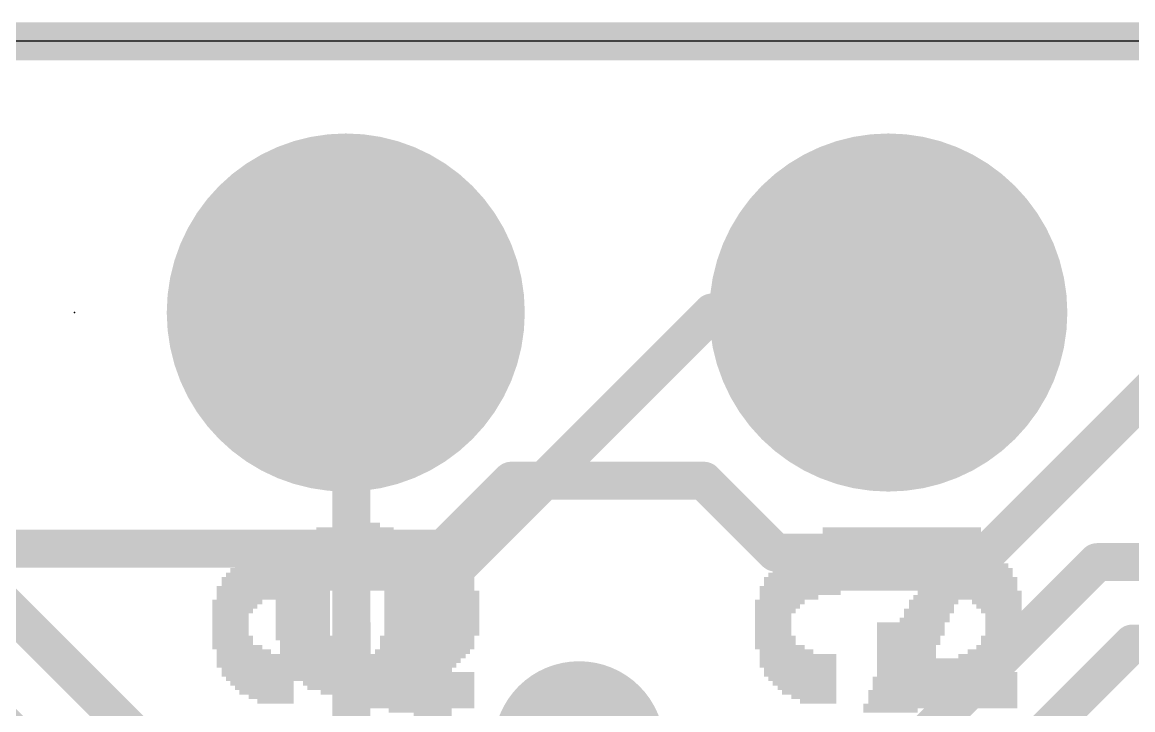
# Model space of a CAD drawing. Extents: x -0.1 to 35.6, y -0.1 to 17.9.
# Drawn here: x 17.54 to 22.73, y 14.65 to 17.87 of the extents above; entities that cross this region are included whole.
import ezdxf

# ---------------------------------------------------------------- set-up
doc = ezdxf.new("R2010")
doc.units = 0
for name, color, linetype in [('1', 12, 'CONTINUOUS'), ('16', 5, 'CONTINUOUS'), ('17', 110, 'CONTINUOUS'), ('18', 110, 'CONTINUOUS'), ('20', 53, 'CONTINUOUS'), ('200', 40, 'CONTINUOUS'), ('201', 6, 'CONTINUOUS'), ('23', 40, 'CONTINUOUS')]:
    doc.layers.add(name, color=color, linetype=linetype)

# ---------------------------------------------------------------- blocks, each defined once
blk = doc.blocks.new('ROUNDP')
at = {"const_width": 0.5}
blk.add_lwpolyline([(0, -0.25, 1), (0, 0.25, 1), (0, -0.25)], format="xyb", dxfattribs=at)
blk = doc.blocks.new('RECT')
blk.add_solid([(-0.5, -0.5), (0.5, -0.5), (-0.5, 0.5), (0.5, 0.5)])
blk = doc.blocks.new('ROUNDV')
at = {"const_width": 0.5}
blk.add_lwpolyline([(0, -0.25, 1), (0, 0.25, 1), (0, -0.25)], format="xyb", dxfattribs=at)

msp = doc.modelspace()

# ---------------------------------------------------------------- linework, layer by layer
at = {"layer": '1', "const_width": 0.1778}
for points in [[(35.56, 17.78), (0, 17.78)], [(19.05, 16.51), (19.0754, 16.4846)], [(20.7645, 16.51), (19.4564, 15.2019)], [(20.7645, 16.51), (21.59, 16.51)], [(19.0754, 16.4846), (19.0754, 14.0618)], [(19.0915, 13.5069), (16.51, 16.0884)], [(18.6934, 13.3427), (16.6944, 15.3416)], [(21.7391, 14.5128), (22.5679, 15.3416)], [(22.5679, 15.3416), (24.6512, 15.3416)], [(19.4564, 15.2019), (19.4564, 14.2196)], [(22.1391, 14.3667), (22.733, 14.9606)], [(22.733, 14.9606), (24.809, 14.9606)]]:
    msp.add_lwpolyline(points, dxfattribs=at)
at = {"layer": '1', "const_width": 0.0889}
for points in [[(19.0814, 16.5414, 1), (19.0186, 16.4786)], [(20.7645, 16.5545, 1), (20.7645, 16.4656)], [(20.7959, 16.4786, 1), (20.7331, 16.5414)], [(21.59, 16.4656, 1), (21.59, 16.5545)], [(19.1199, 16.4846, 1), (19.031, 16.4846)], [(19.044, 16.4532, 1), (19.1068, 16.516)], [(22.5679, 15.3861, 1), (22.5679, 15.2972)], [(22.5993, 15.3102, 1), (22.5365, 15.373)], [(19.5009, 15.2019, 1), (19.412, 15.2019)], [(19.425, 15.2333, 1), (19.4878, 15.1705)], [(22.733, 15.0051, 1), (22.733, 14.9162)], [(22.7644, 14.9292, 1), (22.7016, 14.992)]]:
    msp.add_lwpolyline(points, format="xyb", dxfattribs=at)
at = {"layer": '16', "const_width": 0.1778}
for points in [[(35.56, 17.78), (0, 17.78)], [(22.0536, 15.3861), (23.1775, 16.51)], [(19.5077, 15.4051), (19.8252, 15.7226)], [(19.8252, 15.7226), (20.7264, 15.7226)], [(20.7264, 15.7226), (21.063, 15.3861)], [(16.6434, 15.4051), (19.5077, 15.4051)], [(21.063, 15.3861), (22.0536, 15.3861)]]:
    msp.add_lwpolyline(points, dxfattribs=at)
at = {"layer": '16', "const_width": 0.0889}
for points in [[(19.8252, 15.767, 1), (19.8252, 15.6782)], [(19.8566, 15.6912, 1), (19.7937, 15.754)], [(20.7578, 15.754, 1), (20.695, 15.6912)], [(20.7264, 15.6782, 1), (20.7264, 15.767)], [(19.5077, 15.3607, 1), (19.5077, 15.4496)], [(19.4762, 15.4365, 1), (19.5391, 15.3737)], [(21.063, 15.4305, 1), (21.063, 15.3416)], [(21.0315, 15.3546, 1), (21.0944, 15.4175)], [(22.0221, 15.4175, 1), (22.085, 15.3546)], [(22.0536, 15.3416, 1), (22.0536, 15.4305)]]:
    msp.add_lwpolyline(points, format="xyb", dxfattribs=at)
at = {"layer": '20'}
msp.add_line((34.29, 17.78), (1.27, 17.78), dxfattribs=at)
at = {"layer": '23'}
msp.add_point((17.78, 16.51), dxfattribs=at)

# ---------------------------------------------------------------- block references
at = {"layer": '17', "xscale": 1.6764, "yscale": 1.6764, "rotation": 90}
for p in [(19.05, 16.51), (19.05, 16.51), (21.59, 16.51), (21.59, 16.51)]:
    msp.add_blockref('ROUNDP', p, dxfattribs=at)
at = {"layer": '18', "xscale": 0.8001, "yscale": 0.8001}
msp.add_blockref('ROUNDV', (20.1422, 14.4777), dxfattribs=at)
msp.add_blockref('ROUNDV', (20.1422, 14.4777), dxfattribs=at)
at = {"layer": '200'}
for p, xscale, yscale in [((19.0932, 15.494), 0.3607, 0.0213), ((19.1033, 15.5152), 0.2134, 0.0211), ((21.6535, 15.494), 0.7417, 0.0213), ((19.0932, 15.4517), 0.4877, 0.0211), ((19.0919, 15.4728), 0.4445, 0.0211), ((21.6535, 15.4728), 0.7417, 0.0211), ((21.6535, 15.4517), 0.7417, 0.0211), ((19.0932, 15.3882), 0.6147, 0.0211), ((19.0919, 15.4093), 0.5715, 0.0211), ((19.0932, 15.4305), 0.5283, 0.0213), ((21.6535, 15.4305), 0.7417, 0.0213), ((21.6535, 15.4093), 0.7417, 0.0211), ((21.6535, 15.3882), 0.7417, 0.0211), ((18.9027, 15.3458), 0.2743, 0.0211), ((19.1033, 15.367), 0.635, 0.0213), ((19.2837, 15.3458), 0.2743, 0.0211), ((21.6535, 15.367), 0.7417, 0.0213), ((21.6535, 15.3458), 0.7417, 0.0211), ((18.8697, 15.3035), 0.254, 0.0213), ((18.8697, 15.2823), 0.254, 0.0211), ((18.8925, 15.3247), 0.254, 0.0211), ((19.3142, 15.3247), 0.254, 0.0211), ((19.3256, 15.3035), 0.2311, 0.0213), ((19.3256, 15.2823), 0.2311, 0.0211), ((21.6433, 15.3035), 0.7214, 0.0213), ((21.6535, 15.3247), 0.7417, 0.0211), ((21.8872, 15.2823), 0.2337, 0.0211), ((18.8697, 15.2612), 0.254, 0.0211), ((18.8595, 15.24), 0.2337, 0.0213), ((19.337, 15.2612), 0.254, 0.0211), ((19.3472, 15.24), 0.2337, 0.0213), ((21.8554, 15.24), 0.2108, 0.0213), ((21.8758, 15.2612), 0.2108, 0.0211), ((18.8493, 15.2188), 0.254, 0.0211), ((18.8493, 15.1977), 0.254, 0.0211), ((18.8493, 15.1765), 0.254, 0.0213), ((19.3472, 15.2188), 0.2337, 0.0211), ((19.3472, 15.1977), 0.2337, 0.0211), ((19.3472, 15.1765), 0.2337, 0.0213), ((21.8123, 15.1765), 0.2108, 0.0213), ((21.8338, 15.1977), 0.2134, 0.0211), ((21.844, 15.2188), 0.2337, 0.0211), ((18.8493, 15.1553), 0.254, 0.0211), ((18.8493, 15.1342), 0.254, 0.0211), ((19.3573, 15.1553), 0.254, 0.0211), ((19.3573, 15.1342), 0.254, 0.0211), ((21.7919, 15.1342), 0.2108, 0.0211), ((21.8021, 15.1553), 0.2311, 0.0211), ((18.8493, 15.113), 0.254, 0.0213), ((18.8493, 15.0918), 0.254, 0.0211), ((18.8493, 15.0707), 0.254, 0.0211), ((19.3573, 15.113), 0.254, 0.0213), ((19.3573, 15.0918), 0.254, 0.0211), ((19.3573, 15.0707), 0.254, 0.0211), ((21.7602, 15.0707), 0.2337, 0.0211), ((21.7703, 15.0918), 0.2134, 0.0211), ((21.7805, 15.113), 0.2337, 0.0213), ((18.8493, 15.0495), 0.254, 0.0213), ((18.8493, 15.0283), 0.254, 0.0211), ((19.3573, 15.0495), 0.254, 0.0213), ((19.3573, 15.0283), 0.254, 0.0211), ((21.7386, 15.0283), 0.2311, 0.0211), ((21.7488, 15.0495), 0.2108, 0.0213), ((18.8493, 15.0072), 0.254, 0.0211), ((18.8595, 14.986), 0.2743, 0.0213), ((18.8697, 14.9648), 0.254, 0.0211), ((19.3472, 14.986), 0.2743, 0.0213), ((19.3472, 14.9648), 0.2743, 0.0211), ((19.3573, 15.0072), 0.254, 0.0211), ((21.717, 14.986), 0.2337, 0.0213), ((21.717, 14.9648), 0.2337, 0.0211), ((21.7386, 15.0072), 0.2311, 0.0211), ((18.8697, 14.9437), 0.254, 0.0211), ((18.8811, 14.9225), 0.2769, 0.0213), ((19.3358, 14.9225), 0.2972, 0.0213), ((19.3472, 14.9437), 0.2743, 0.0211), ((21.6967, 14.9437), 0.2337, 0.0211), ((21.6967, 14.9225), 0.2337, 0.0213), ((18.8912, 14.9013), 0.2972, 0.0211), ((19.1249, 14.8802), 0.7188, 0.0211), ((19.3256, 14.9013), 0.3175, 0.0211), ((21.6865, 14.9013), 0.254, 0.0211), ((21.6751, 14.8802), 0.2311, 0.0211), ((19.1249, 14.859), 0.7188, 0.0213), ((19.1351, 14.8378), 0.6985, 0.0211), ((19.1453, 14.8167), 0.6782, 0.0211), ((21.6637, 14.859), 0.254, 0.0213), ((21.6535, 14.8378), 0.2337, 0.0211), ((21.6535, 14.8167), 0.2337, 0.0211), ((19.0183, 14.7955), 0.4242, 0.0213), ((19.0297, 14.7743), 0.3607, 0.0211), ((19.3675, 14.7955), 0.2337, 0.0213), ((19.3675, 14.7743), 0.2337, 0.0211), ((21.6433, 14.7955), 0.254, 0.0213), ((21.6332, 14.7743), 0.2337, 0.0211), ((19.0183, 14.7532), 0.2972, 0.0211), ((19.0183, 14.732), 0.1702, 0.0213), ((19.3675, 14.7532), 0.2337, 0.0211), ((19.3675, 14.732), 0.2337, 0.0213), ((19.3675, 14.7108), 0.2337, 0.0211), ((21.623, 14.732), 0.254, 0.0213), ((21.623, 14.7108), 0.254, 0.0211), ((21.6332, 14.7532), 0.2337, 0.0211), ((19.3573, 14.6685), 0.2134, 0.0213), ((19.3675, 14.6897), 0.2337, 0.0211), ((21.6002, 14.6685), 0.254, 0.0213), ((21.6116, 14.6897), 0.2311, 0.0211), ((19.3573, 14.6473), 0.2134, 0.0211), ((21.6002, 14.6473), 0.254, 0.0211)]:
    msp.add_blockref('RECT', p, dxfattribs=dict(at, xscale=xscale, yscale=yscale))
at = {"layer": '201', "rotation": 180}
for p, xscale, yscale in [((19.0602, 15.4517), 0.4674, 0.0211), ((21.6002, 15.4517), 0.4674, 0.0211), ((19.0703, 15.3882), 0.9093, 0.0211), ((19.0716, 15.4093), 0.8255, 0.0211), ((19.0716, 15.4305), 0.6985, 0.0213), ((21.6103, 15.3882), 0.9093, 0.0211), ((21.6116, 15.4093), 0.8255, 0.0211), ((21.6116, 15.4305), 0.6985, 0.0213), ((19.0703, 15.3458), 1.0363, 0.0211), ((19.0703, 15.367), 0.9957, 0.0213), ((21.6103, 15.3458), 1.0363, 0.0211), ((21.6103, 15.367), 0.9957, 0.0213), ((19.0602, 15.2823), 1.143, 0.0211), ((19.0703, 15.3035), 1.1227, 0.0213), ((19.0716, 15.3247), 1.0795, 0.0211), ((21.6002, 15.2823), 1.143, 0.0211), ((21.6103, 15.3035), 1.1227, 0.0213), ((21.6116, 15.3247), 1.0795, 0.0211), ((19.0602, 15.2612), 1.1836, 0.0211), ((19.0602, 15.24), 1.1836, 0.0213), ((21.6014, 15.2612), 1.1862, 0.0211), ((21.6014, 15.24), 1.1862, 0.0213), ((19.0487, 15.2188), 1.2065, 0.0211), ((18.636, 15.1977), 0.381, 0.0211), ((18.5839, 15.1765), 0.2769, 0.0213), ((19.4742, 15.1977), 0.4013, 0.0211), ((19.5263, 15.1765), 0.2972, 0.0213), ((21.1773, 15.1977), 0.3785, 0.0211), ((21.5913, 15.2188), 1.2065, 0.0211), ((21.1252, 15.1765), 0.2743, 0.0213), ((22.0129, 15.1977), 0.4039, 0.0211), ((22.0663, 15.1765), 0.2972, 0.0213), ((18.542, 15.1553), 0.2337, 0.0211), ((18.5306, 15.1342), 0.2108, 0.0211), ((19.558, 15.1553), 0.2337, 0.0211), ((19.5682, 15.1342), 0.2134, 0.0211), ((21.082, 15.1553), 0.2337, 0.0211), ((21.0706, 15.1342), 0.2108, 0.0211), ((22.098, 15.1553), 0.2337, 0.0211), ((22.1082, 15.1342), 0.2134, 0.0211), ((18.5204, 15.113), 0.1905, 0.0213), ((18.5102, 15.0918), 0.1702, 0.0211), ((18.5102, 15.0707), 0.1702, 0.0211), ((19.5796, 15.113), 0.1905, 0.0213), ((19.5898, 15.0918), 0.1702, 0.0211), ((19.5898, 15.0707), 0.1702, 0.0211), ((21.0604, 15.113), 0.1905, 0.0213), ((21.0503, 15.0918), 0.1702, 0.0211), ((21.0503, 15.0707), 0.1702, 0.0211), ((22.1196, 15.113), 0.1905, 0.0213), ((22.1298, 15.0918), 0.1702, 0.0211), ((22.1298, 15.0707), 0.1702, 0.0211), ((18.5102, 15.0495), 0.1702, 0.0213), ((18.5102, 15.0283), 0.1702, 0.0211), ((19.0817, 15.0495), 0.1702, 0.0213), ((19.0817, 15.0283), 0.1702, 0.0211), ((19.5898, 15.0495), 0.1702, 0.0213), ((19.5898, 15.0283), 0.1702, 0.0211), ((21.0503, 15.0495), 0.1702, 0.0213), ((21.0503, 15.0283), 0.1702, 0.0211), ((21.6218, 15.0495), 0.1702, 0.0213), ((21.6218, 15.0283), 0.1702, 0.0211), ((22.1298, 15.0495), 0.1702, 0.0213), ((22.1298, 15.0283), 0.1702, 0.0211), ((18.5102, 15.0072), 0.1702, 0.0211), ((18.5204, 14.986), 0.1905, 0.0213), ((18.5204, 14.9648), 0.1905, 0.0211), ((19.0817, 15.0072), 0.1702, 0.0211), ((19.0817, 14.986), 0.1702, 0.0213), ((19.0817, 14.9648), 0.1702, 0.0211), ((19.5682, 14.986), 0.1676, 0.0213), ((19.5682, 14.9648), 0.1676, 0.0211), ((19.5898, 15.0072), 0.1702, 0.0211), ((21.0503, 15.0072), 0.1702, 0.0211), ((21.0604, 14.986), 0.1905, 0.0213), ((21.0604, 14.9648), 0.1905, 0.0211), ((21.6218, 15.0072), 0.1702, 0.0211), ((21.6218, 14.986), 0.1702, 0.0213), ((21.6218, 14.9648), 0.1702, 0.0211), ((22.1094, 14.986), 0.1702, 0.0213), ((22.1094, 14.9648), 0.1702, 0.0211), ((22.1298, 15.0072), 0.1702, 0.0211), ((18.542, 14.9437), 0.2337, 0.0211), ((18.5725, 14.9225), 0.254, 0.0213), ((19.0817, 14.9437), 0.1702, 0.0211), ((19.0817, 14.9225), 0.1702, 0.0213), ((19.5263, 14.9225), 0.2108, 0.0213), ((19.5567, 14.9437), 0.1905, 0.0211), ((21.082, 14.9437), 0.2337, 0.0211), ((21.1137, 14.9225), 0.2515, 0.0213), ((21.6218, 14.9437), 0.1702, 0.0211), ((21.6218, 14.9225), 0.1702, 0.0213), ((22.0663, 14.9225), 0.2108, 0.0213), ((22.098, 14.9437), 0.193, 0.0211), ((18.6258, 14.9013), 0.3607, 0.0211), ((18.6258, 14.8802), 0.3607, 0.0211), ((19.0817, 14.9013), 0.1702, 0.0211), ((19.2926, 14.8802), 0.5918, 0.0211), ((19.4945, 14.9013), 0.2337, 0.0211), ((21.1671, 14.9013), 0.3581, 0.0211), ((21.1671, 14.8802), 0.3581, 0.0211), ((21.6218, 14.9013), 0.1702, 0.0211), ((21.8326, 14.8802), 0.5918, 0.0211), ((22.0345, 14.9013), 0.2337, 0.0211), ((18.6258, 14.859), 0.3607, 0.0213), ((18.6373, 14.8378), 0.3378, 0.0211), ((18.6373, 14.8167), 0.3378, 0.0211), ((19.2824, 14.859), 0.5715, 0.0213), ((19.2722, 14.8378), 0.5512, 0.0211), ((19.3243, 14.8167), 0.6553, 0.0211), ((21.1671, 14.859), 0.3581, 0.0213), ((21.1773, 14.8378), 0.3378, 0.0211), ((21.1773, 14.8167), 0.3378, 0.0211), ((21.8224, 14.859), 0.5715, 0.0213), ((21.8123, 14.8378), 0.5512, 0.0211), ((21.8656, 14.8167), 0.6579, 0.0211), ((18.6474, 14.7955), 0.3175, 0.0213), ((18.6576, 14.7743), 0.2972, 0.0211), ((19.3243, 14.7955), 0.6553, 0.0213), ((19.3243, 14.7743), 0.6553, 0.0211), ((21.1874, 14.7955), 0.3175, 0.0213), ((21.1976, 14.7743), 0.2972, 0.0211), ((21.8656, 14.7955), 0.6579, 0.0213), ((21.8656, 14.7743), 0.6579, 0.0211), ((18.669, 14.7532), 0.2743, 0.0211), ((18.6792, 14.732), 0.254, 0.0213), ((18.7007, 14.7108), 0.2108, 0.0211), ((19.3243, 14.7532), 0.6553, 0.0211), ((19.3243, 14.732), 0.6553, 0.0213), ((19.3243, 14.7108), 0.6553, 0.0211), ((21.209, 14.7532), 0.2743, 0.0211), ((21.2192, 14.732), 0.254, 0.0213), ((21.2408, 14.7108), 0.2108, 0.0211), ((21.8656, 14.7532), 0.6579, 0.0211), ((21.8656, 14.732), 0.6579, 0.0213), ((21.8656, 14.7108), 0.6579, 0.0211), ((18.7211, 14.6897), 0.1702, 0.0211), ((19.3243, 14.6897), 0.6553, 0.0211), ((19.3243, 14.6685), 0.6553, 0.0213), ((21.2611, 14.6897), 0.1702, 0.0211), ((21.8656, 14.6897), 0.6579, 0.0211), ((21.8656, 14.6685), 0.6579, 0.0213)]:
    msp.add_blockref('RECT', p, dxfattribs=dict(at, xscale=xscale, yscale=yscale))

doc.saveas('drawing.dxf')
